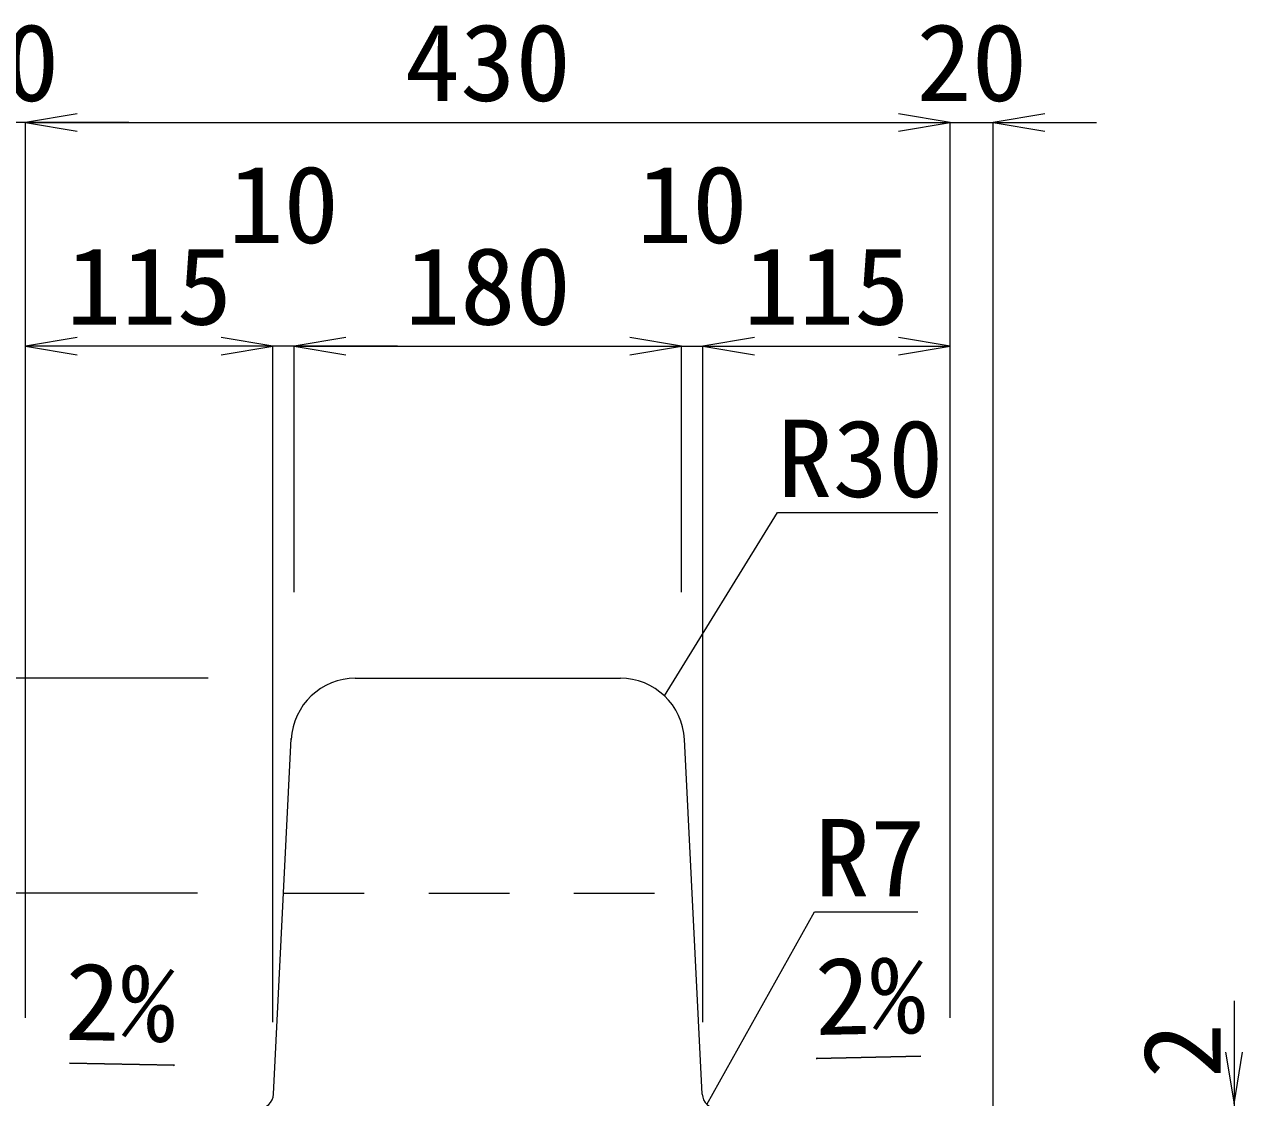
# Model space of a CAD drawing. Units: millimetres at full size; some dimension numbers follow another scale. Extents: x -734 to 58102, y 49499 to 87169.
# Drawn here: x 18048 to 18615, y 60524 to 61023 of the extents above; entities that cross this region are included whole.
import ezdxf
from ezdxf.enums import TextEntityAlignment as Align

# ---------------------------------------------------------------- set-up
doc = ezdxf.new("R2010")
doc.units = ezdxf.units.MM
doc.header["$LTSCALE"] = 50
doc.linetypes.add('USER1', pattern=[1.35, 0.75, -0.6])
for name, color, linetype, lineweight in [('寸法線', 7, 'Continuous', 13), ('引出線', 4, 'Continuous', 13), ('本体', 2, 'Continuous', 20)]:
    doc.layers.add(name, color=color, linetype=linetype, lineweight=lineweight)
doc.styles.add('ＭＳ 明朝', font='')
doc.styles.get('ＭＳ 明朝').set_extended_font_data('MS Mincho')

# ---------------------------------------------------------------- blocks, each defined once
blk = doc.blocks.new('open_arrow')
at = {"color": 0, "linetype": 'Continuous', "lineweight": -2}
blk.add_lwpolyline([(7.5, 1.25), (0, 0), (7.5, -1.25)], dxfattribs=at)

msp = doc.modelspace()

# ---------------------------------------------------------------- linework, layer by layer
at = {"layer": '寸法線'}
for p, q in [((18096.91, 60977.08), (17980.91, 60977.08)), ((18048.91, 60977.08), (18478.91, 60977.08)), ((18048.91, 60560.66), (18048.91, 60977.08)), ((18048.91, 60560.66), (18048.91, 60977.08)), ((18430.91, 60977.08), (18546.91, 60977.08)), ((18478.91, 60560.66), (18478.91, 60977.08)), ((18478.91, 60560.66), (18478.91, 60977.08)), ((18498.91, 60433.66), (18498.91, 60977.08)), ((18163.91, 60873.03), (18048.91, 60873.03)), ((18048.91, 60560.66), (18048.91, 60873.03)), ((18221.91, 60873.03), (18115.91, 60873.03)), ((18163.91, 60558.66), (18163.91, 60873.03)), ((18163.91, 60558.66), (18163.91, 60873.03)), ((18173.91, 60873.03), (18353.91, 60873.03)), ((18173.91, 60758.66), (18173.91, 60873.03)), ((18173.91, 60758.66), (18173.91, 60873.03)), ((18305.91, 60873.03), (18411.91, 60873.03)), ((18353.91, 60758.66), (18353.91, 60873.03)), ((18353.91, 60758.66), (18353.91, 60873.03)), ((18363.91, 60558.66), (18363.91, 60873.03)), ((18363.91, 60873.03), (18478.91, 60873.03)), ((18363.91, 60558.66), (18363.91, 60873.03)), ((18478.91, 60560.66), (18478.91, 60873.03)), ((18133.89, 60718.64), (17737.55, 60718.64)), ((18133.89, 60718.64), (17813.1, 60718.64)), ((18128.89, 60618.64), (17813.1, 60618.64)), ((18128.89, 60618.64), (17813.1, 60618.64)), ((18610.85, 60568.64), (18610.85, 60470.64))]:
    msp.add_line(p, q, dxfattribs=at)
at = {"layer": '引出線'}
for points in [[(18346.05, 60710.37), (18398.51, 60795.71), (18473.18, 60795.71)], [(18365.8, 60520.35), (18415.83, 60609.96), (18463.76, 60609.96)], [(18416.56, 60541.82), (18465.27, 60542.79), (18416.53, 60541.82)], [(18118.2, 60538.6), (18069.46, 60539.57), (18118.21, 60538.6)]]:
    msp.add_lwpolyline(points, dxfattribs=at)
at = {"layer": '本体'}
for p, q in [((18202.26, 60718.64), (18325.56, 60718.64)), ((18164.24, 60525.12), (18172.51, 60690.53)), ((18363.59, 60525.12), (18355.33, 60690.28))]:
    msp.add_line(p, q, dxfattribs=at)
at = {"layer": '本体', "linetype": 'USER1', "lineweight": 9}
msp.add_line((18168.91, 60618.64), (18358.91, 60618.64), dxfattribs=at)
at = {"layer": '本体'}
for centre, radius, start, end in [((18202.45, 60688.64), 30, 90, 177.1376), ((18325.37, 60688.64), 30, 2.8624, 90), ((18157.25, 60525.47), 7, 268.8543, 357.1374), ((18370.58, 60525.47), 7, 182.8626, 271.1457)]:
    msp.add_arc(centre, radius, start, end, dxfattribs=at)

# ---------------------------------------------------------------- block references
at = {"layer": '寸法線', "xscale": 3.2, "yscale": 3.2}
for p in [(18048.91, 60977.08), (18048.91, 60977.08), (18498.91, 60977.08), (18048.91, 60873.03), (18173.91, 60873.03), (18173.91, 60873.03), (18363.91, 60873.03), (18363.91, 60873.03)]:
    msp.add_blockref('open_arrow', p, dxfattribs=at)
for p, rotation in [((18478.91, 60977.08), 180), ((18478.91, 60977.08), 180), ((18163.91, 60873.03), 180), ((18163.91, 60873.03), 180), ((18353.91, 60873.03), 180), ((18353.91, 60873.03), 180), ((18478.91, 60873.03), 180), ((18610.85, 60520.64), 90)]:
    msp.add_blockref('open_arrow', p, dxfattribs=dict(at, rotation=rotation))
at = {"layer": '引出線', "xscale": 0.0533, "yscale": 0.0533}
for p, rotation in [((18346.05, 60710.37), 58.4), ((18416.56, 60541.82), 1.1), ((18118.2, 60538.6), 178.9)]:
    msp.add_blockref('open_arrow', p, dxfattribs=dict(at, rotation=rotation))

# ---------------------------------------------------------------- texts
at = {"layer": '寸法線', "style": 'ＭＳ 明朝', "width": 1.05}
for s, p in [('20', (18038.91, 61005.1)), ('430', (18263.91, 61005.1)), ('20', (18488.91, 61005.1)), ('10', (18168.91, 60939.03)), ('10', (18358.91, 60939.03)), ('115', (18106.41, 60901.05)), ('180', (18263.91, 60901.05)), ('115', (18421.41, 60901.05))]:
    msp.add_text(s, height=36.03, dxfattribs=at).set_placement(p, align=Align.MIDDLE_CENTER)
msp.add_text('2', height=36.03, rotation=90, dxfattribs=at).set_placement((18586.56, 60545.42), align=Align.MIDDLE_CENTER)
at = {"layer": '引出線', "style": 'ＭＳ 明朝', "width": 1.05}
for s, p in [('R30', (18398.51, 60838.91)), ('R7', (18415.83, 60653.16))]:
    msp.add_text(s, height=36.03, dxfattribs=at).set_placement(p, align=Align.TOP_LEFT)
msp.add_text('2%', height=36.03, rotation=1.146, dxfattribs=at).set_placement((18415.59, 60588.71), align=Align.TOP_LEFT)
msp.add_text('2%', height=36.03, rotation=358.854, dxfattribs=at).set_placement((18119.15, 60585.49), align=Align.TOP_RIGHT)

doc.saveas('drawing.dxf')
